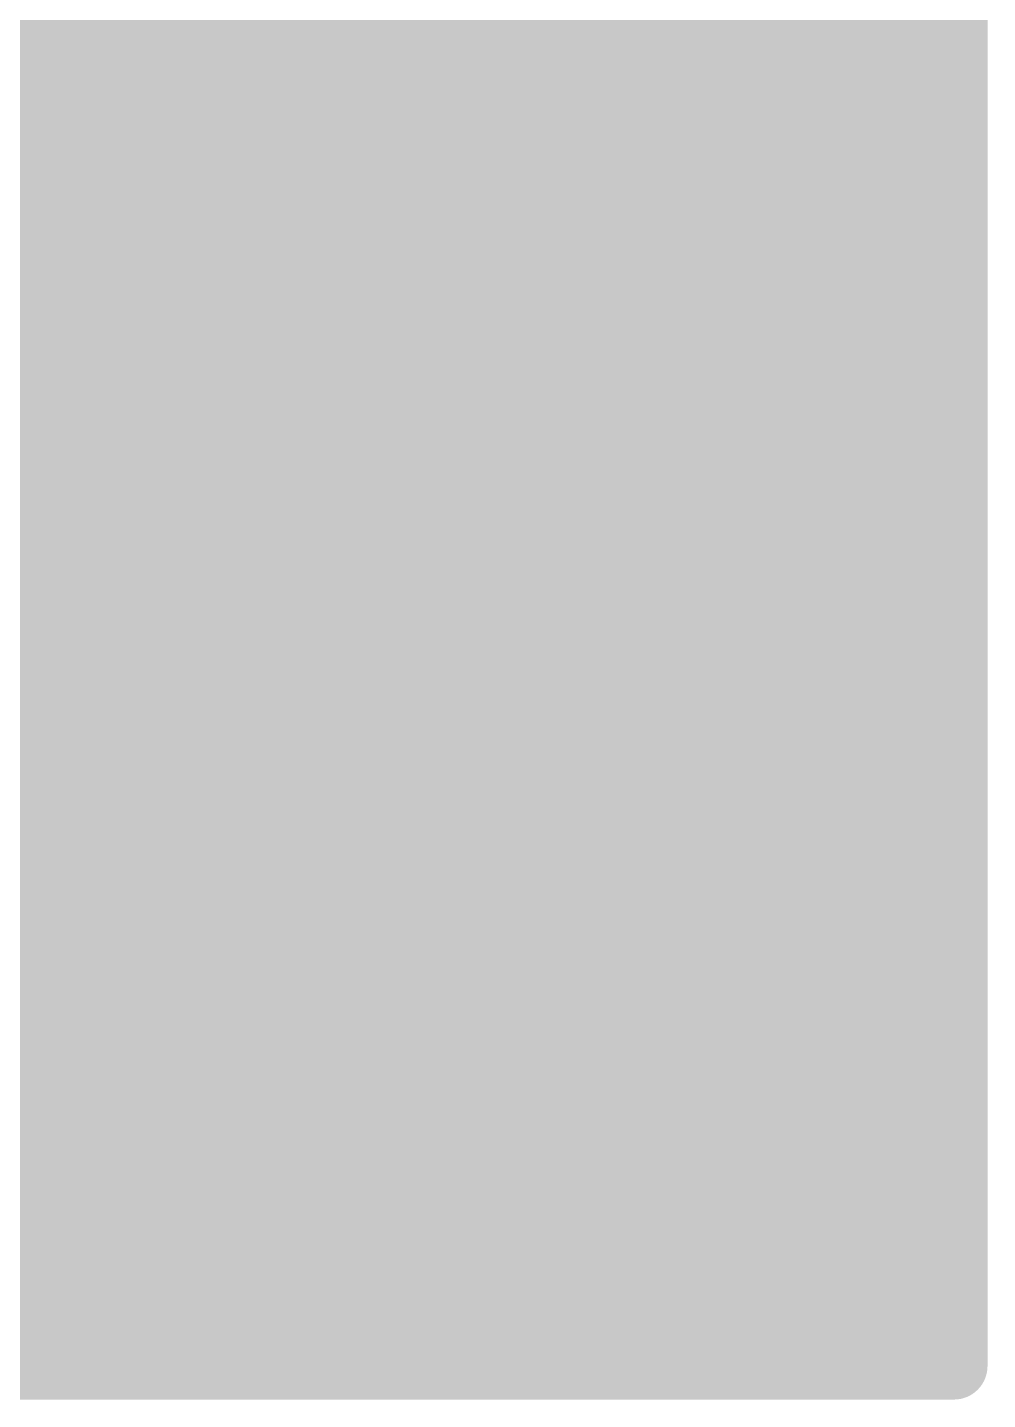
# Model space of a CAD drawing. Extents: x -4 to 157, y -7 to 87.
# Drawn here: x 63.745 to 64.108, y 24.692 to 25.211 of the extents above; entities that cross this region are included whole.
import ezdxf

# ---------------------------------------------------------------- set-up
doc = ezdxf.new("R2010")
doc.units = 0
doc.layers.add('2D_LINE_126', color=255, linetype='CONTINUOUS')

# ---------------------------------------------------------------- blocks, each defined once
blk = doc.blocks.new('SMOOTH_0$0254')
at = {"const_width": 0.0127}
blk.add_lwpolyline([(-0.00635, 0, 1), (0.00635, 0, 1)], format="xyb", close=True, dxfattribs=at)
blk = doc.blocks.new('DRAWING_207')
at = {"layer": '2D_LINE_126', "const_width": 0.0254}
for points in [[(1.76767, 0), (1.76767, -1.55972)], [(1.24778, -1.19719), (1.76767, -0.67729)], [(1.24778, -1.19858), (1.76767, -0.67868)], [(1.24778, -1.19996), (1.76767, -0.68006)], [(1.24778, -1.20135), (1.76767, -0.68145)], [(1.24778, -1.20274), (1.76767, -0.68284)], [(1.24778, -1.20413), (1.76767, -0.68423)], [(1.24778, -1.20552), (1.76767, -0.68562)], [(1.24778, -1.20691), (1.76767, -0.68701)], [(1.24778, -1.2083), (1.76767, -0.6884)], [(1.24778, -1.20969), (1.76767, -0.68979)], [(1.24778, -1.21108), (1.76767, -0.69118)], [(1.24778, -1.21247), (1.76767, -0.69257)], [(1.24778, -1.21386), (1.76767, -0.69396)], [(1.24778, -1.21525), (1.76767, -0.69535)], [(1.24778, -1.21664), (1.76767, -0.69674)], [(1.24778, -1.21803), (1.76767, -0.69813)], [(1.24778, -1.21942), (1.76767, -0.69952)], [(1.24778, -1.22081), (1.76767, -0.70091)], [(1.24778, -1.2222), (1.76767, -0.7023)], [(1.24778, -1.22359), (1.76767, -0.70369)], [(1.24778, -1.22497), (1.76767, -0.70508)], [(1.24778, -1.22636), (1.76767, -0.70646)], [(1.24778, -1.22775), (1.76767, -0.70786)], [(1.24778, -1.22914), (1.76767, -0.70924)], [(1.24778, -1.23053), (1.76767, -0.71063)], [(1.24778, -1.23192), (1.76767, -0.71202)], [(1.24778, -1.23331), (1.76767, -0.71341)], [(1.24778, -1.2347), (1.76767, -0.7148)], [(1.24778, -1.23609), (1.76767, -0.71619)], [(1.24778, -1.23748), (1.76767, -0.71758)], [(1.24778, -1.23887), (1.76767, -0.71897)], [(1.24778, -1.24026), (1.76767, -0.72036)], [(1.24778, -1.24165), (1.76767, -0.72175)], [(1.24778, -1.24304), (1.76767, -0.72314)], [(1.24778, -1.24443), (1.76767, -0.72453)], [(1.24778, -1.24582), (1.76767, -0.72592)], [(1.24778, -1.24721), (1.76767, -0.72731)], [(1.24778, -1.2486), (1.76767, -0.7287)], [(1.24778, -1.24999), (1.76767, -0.73009)], [(1.24778, -1.25137), (1.76767, -0.73148)], [(1.24778, -1.25277), (1.76767, -0.73287)], [(1.24778, -1.25415), (1.76767, -0.73425)], [(1.24778, -1.25554), (1.76767, -0.73564)], [(1.24778, -1.25693), (1.76767, -0.73703)], [(1.24778, -1.25832), (1.76767, -0.73842)], [(1.24778, -1.25971), (1.76767, -0.73981)], [(1.24778, -1.2611), (1.76767, -0.7412)], [(1.24778, -1.26249), (1.76767, -0.74259)], [(1.24778, -1.26388), (1.76767, -0.74398)], [(1.24778, -1.26527), (1.76767, -0.74537)], [(1.24778, -1.26666), (1.76767, -0.74676)], [(1.24778, -1.26805), (1.76767, -0.74815)], [(1.24778, -1.26944), (1.76767, -0.74954)], [(1.24778, -1.27083), (1.76767, -0.75093)], [(1.24778, -1.27222), (1.76767, -0.75232)], [(1.24778, -1.27361), (1.76767, -0.75371)], [(1.24778, -1.275), (1.76767, -0.7551)], [(1.24778, -1.27639), (1.76767, -0.75649)], [(1.24778, -1.27777), (1.76767, -0.75787)], [(1.24778, -1.27916), (1.76767, -0.75926)], [(1.24778, -1.28055), (1.76767, -0.76065)], [(1.24778, -1.28194), (1.76767, -0.76204)], [(1.24778, -1.28333), (1.76767, -0.76343)], [(1.24778, -1.28472), (1.76767, -0.76482)], [(1.24778, -1.28611), (1.76767, -0.76621)], [(1.24778, -1.2875), (1.76767, -0.7676)], [(1.24778, -1.28889), (1.76767, -0.76899)], [(1.24778, -1.29028), (1.76767, -0.77038)], [(1.24778, -1.29167), (1.76767, -0.77177)], [(1.24778, -1.29306), (1.76767, -0.77316)], [(1.24778, -1.29445), (1.76767, -0.77455)], [(1.24778, -1.29584), (1.76767, -0.77594)], [(1.24778, -1.29723), (1.76767, -0.77733)], [(1.24778, -1.29862), (1.76767, -0.77872)], [(1.24778, -1.30001), (1.76767, -0.78011)], [(1.24778, -1.3014), (1.76767, -0.7815)], [(1.24778, -1.30278), (1.76767, -0.78288)], [(1.24778, -1.30417), (1.76767, -0.78428)], [(1.24778, -1.30556), (1.76767, -0.78566)], [(1.24778, -1.30695), (1.76767, -0.78705)], [(1.24778, -1.30834), (1.76767, -0.78844)], [(1.24778, -1.30973), (1.76767, -0.78983)], [(1.24778, -1.31112), (1.76767, -0.79122)], [(1.24778, -1.31251), (1.76767, -0.79261)], [(1.24778, -1.3139), (1.76767, -0.794)], [(1.24778, -1.31529), (1.76767, -0.79539)], [(1.24778, -1.31668), (1.76767, -0.79678)], [(1.24778, -1.31807), (1.76767, -0.79817)], [(1.24778, -1.31946), (1.76767, -0.79956)], [(1.24778, -1.32085), (1.76767, -0.80095)], [(1.24778, -1.32224), (1.76767, -0.80234)], [(1.24778, -1.32363), (1.76767, -0.80373)], [(1.24778, -1.32502), (1.76767, -0.80512)], [(1.24778, -1.32641), (1.76767, -0.80651)], [(1.24778, -1.3278), (1.76767, -0.8079)], [(1.24778, -1.32919), (1.76767, -0.80929)], [(1.24778, -1.33057), (1.76767, -0.81068)], [(1.24778, -1.33196), (1.76767, -0.81206)], [(1.24778, -1.33335), (1.76767, -0.81345)], [(1.24778, -1.33474), (1.76767, -0.81484)], [(1.24778, -1.33613), (1.76767, -0.81623)], [(1.24778, -1.33752), (1.76767, -0.81762)], [(1.24778, -1.33891), (1.76767, -0.81901)], [(1.24778, -1.3403), (1.76767, -0.8204)], [(1.24778, -1.34169), (1.76767, -0.82179)], [(1.24778, -1.34308), (1.76767, -0.82318)], [(1.24778, -1.34447), (1.76767, -0.82457)], [(1.24778, -1.34586), (1.76767, -0.82596)], [(1.24778, -1.34725), (1.76767, -0.82735)], [(1.24778, -1.34864), (1.76767, -0.82874)], [(1.24778, -1.35003), (1.76767, -0.83013)], [(1.24778, -1.35142), (1.76767, -0.83152)], [(1.24778, -1.35281), (1.76767, -0.83291)], [(1.24778, -1.3542), (1.76767, -0.8343)], [(1.24778, -1.35558), (1.76767, -0.83568)], [(1.24778, -1.35697), (1.76767, -0.83707)], [(1.24778, -1.35836), (1.76767, -0.83846)], [(1.24778, -1.35975), (1.76767, -0.83985)], [(1.24778, -1.36114), (1.76767, -0.84124)], [(1.24778, -1.36253), (1.76767, -0.84263)], [(1.24778, -1.36392), (1.76767, -0.84402)], [(1.24778, -1.36531), (1.76767, -0.84541)], [(1.24778, -1.3667), (1.76767, -0.8468)], [(1.24778, -1.36809), (1.76767, -0.84819)], [(1.24778, -1.36948), (1.76767, -0.84958)], [(1.24778, -1.37087), (1.76767, -0.85097)], [(1.24778, -1.37226), (1.76767, -0.85236)], [(1.24778, -1.37365), (1.76767, -0.85375)], [(1.24778, -1.37504), (1.76767, -0.85514)], [(1.24778, -1.37643), (1.76767, -0.85653)], [(1.24778, -1.37782), (1.76767, -0.85792)], [(1.24778, -1.37921), (1.76767, -0.85931)], [(1.24778, -1.3806), (1.76767, -0.8607)], [(1.24778, -1.38198), (1.76767, -0.86208)], [(1.24778, -1.38337), (1.76767, -0.86348)], [(1.24778, -1.38476), (1.76767, -0.86486)], [(1.24778, -1.38615), (1.76767, -0.86625)], [(1.24778, -1.38754), (1.76767, -0.86764)], [(1.24778, -1.38893), (1.76767, -0.86903)], [(1.24778, -1.39032), (1.76767, -0.87042)], [(1.24778, -1.39171), (1.76767, -0.87181)], [(1.24778, -1.3931), (1.76767, -0.8732)], [(1.24778, -1.39449), (1.76767, -0.87459)], [(1.24778, -1.39588), (1.76767, -0.87598)], [(1.24778, -1.39727), (1.76767, -0.87737)], [(1.24778, -1.39866), (1.76767, -0.87876)], [(1.24778, -1.40005), (1.76767, -0.88015)], [(1.24778, -1.40144), (1.76767, -0.88154)], [(1.24778, -1.40283), (1.76767, -0.88293)], [(1.24778, -1.40422), (1.76767, -0.88432)], [(1.24778, -1.40561), (1.76767, -0.88571)], [(1.24778, -1.407), (1.76767, -0.8871)], [(1.24778, -1.40839), (1.76767, -0.88849)], [(1.24778, -1.40977), (1.76767, -0.88987)], [(1.24778, -1.41116), (1.76767, -0.89126)], [(1.24778, -1.41255), (1.76767, -0.89265)], [(1.24778, -1.41394), (1.76767, -0.89404)], [(1.24778, -1.41533), (1.76767, -0.89543)], [(1.24778, -1.41672), (1.76767, -0.89682)], [(1.24778, -1.41811), (1.76767, -0.89821)], [(1.24778, -1.4195), (1.76767, -0.8996)], [(1.24778, -1.42089), (1.76767, -0.90099)], [(1.24778, -1.42228), (1.76767, -0.90238)], [(1.24778, -1.42367), (1.76767, -0.90377)], [(1.24778, -1.42506), (1.76767, -0.90516)], [(1.24778, -1.42645), (1.76767, -0.90655)], [(1.24778, -1.42784), (1.76767, -0.90794)], [(1.24778, -1.42923), (1.76767, -0.90933)], [(1.24778, -1.43062), (1.76767, -0.91072)], [(1.24778, -1.43201), (1.76767, -0.91211)], [(1.24778, -1.43339), (1.76767, -0.91349)], [(1.24778, -1.43478), (1.76767, -0.91488)], [(1.24778, -1.43617), (1.76767, -0.91627)], [(1.24778, -1.43756), (1.76767, -0.91766)], [(1.24778, -1.43895), (1.76767, -0.91905)], [(1.24778, -1.44034), (1.76767, -0.92044)], [(1.24778, -1.44173), (1.76767, -0.92183)], [(1.24778, -1.44312), (1.76767, -0.92322)], [(1.24778, -1.44451), (1.76767, -0.92461)], [(1.24778, -1.4459), (1.76767, -0.926)], [(1.24778, -1.44729), (1.76767, -0.92739)], [(1.24778, -1.44868), (1.76767, -0.92878)], [(1.24778, -1.45007), (1.76767, -0.93017)], [(1.24778, -1.45146), (1.76767, -0.93156)], [(1.24778, -1.45285), (1.76767, -0.93295)], [(1.24778, -1.45424), (1.76767, -0.93434)], [(1.24778, -1.45563), (1.76767, -0.93573)], [(1.24778, -1.45702), (1.76767, -0.93712)], [(1.24778, -1.4584), (1.76767, -0.9385)], [(1.24778, -1.4598), (1.76767, -0.9399)], [(1.24778, -1.46118), (1.76767, -0.94128)], [(1.24778, -1.46257), (1.76767, -0.94267)], [(1.24778, -1.46396), (1.76767, -0.94406)], [(1.24778, -1.46535), (1.76767, -0.94545)], [(1.24778, -1.46674), (1.76767, -0.94684)], [(1.24778, -1.46813), (1.76767, -0.94823)], [(1.24778, -1.46952), (1.76767, -0.94962)], [(1.24778, -1.47091), (1.76767, -0.95101)], [(1.24778, -1.4723), (1.76767, -0.9524)], [(1.24778, -1.47369), (1.76767, -0.95379)], [(1.24778, -1.47508), (1.76767, -0.95518)], [(1.24778, -1.47647), (1.76767, -0.95657)], [(1.24778, -1.47786), (1.76767, -0.95796)], [(1.24778, -1.47925), (1.76767, -0.95935)], [(1.24778, -1.48064), (1.76767, -0.96074)], [(1.24778, -1.48203), (1.76767, -0.96213)], [(1.24778, -1.48342), (1.76767, -0.96352)], [(1.24778, -1.48481), (1.76767, -0.96491)], [(1.24778, -1.48619), (1.76767, -0.96629)], [(1.24778, -1.48758), (1.76767, -0.96768)], [(1.24778, -1.48897), (1.76767, -0.96907)], [(1.24778, -1.49036), (1.76767, -0.97046)], [(1.24778, -1.49175), (1.76767, -0.97185)], [(1.24778, -1.49314), (1.76767, -0.97324)], [(1.24778, -1.49453), (1.76767, -0.97463)], [(1.24778, -1.49592), (1.76767, -0.97602)], [(1.24778, -1.49731), (1.76767, -0.97741)], [(1.24778, -1.4987), (1.76767, -0.9788)], [(1.24778, -1.50009), (1.76767, -0.98019)], [(1.24778, -1.50148), (1.76767, -0.98158)], [(1.24778, -1.50287), (1.76767, -0.98297)], [(1.24778, -1.50426), (1.76767, -0.98436)], [(1.24778, -1.50565), (1.76767, -0.98575)], [(1.24778, -1.50704), (1.76767, -0.98714)], [(1.24778, -1.50843), (1.76767, -0.98853)], [(1.24778, -1.50982), (1.76767, -0.98992)], [(1.24778, -1.5112), (1.76767, -0.9913)], [(1.24778, -1.51259), (1.76767, -0.99269)], [(1.24778, -1.51398), (1.76767, -0.99408)], [(1.24778, -1.51537), (1.76767, -0.99547)], [(1.24778, -1.51676), (1.76767, -0.99686)], [(1.24778, -1.51815), (1.76767, -0.99825)], [(1.24778, -1.51954), (1.76767, -0.99964)], [(1.24778, -1.52093), (1.76767, -1.00103)], [(1.24778, -1.52232), (1.76767, -1.00242)], [(1.24778, -1.52371), (1.76767, -1.00381)], [(1.24778, -1.5251), (1.76767, -1.0052)], [(1.24778, -1.52649), (1.76767, -1.00659)], [(1.24778, -1.52788), (1.76767, -1.00798)], [(1.24778, -1.52927), (1.76767, -1.00937)], [(1.24778, -1.53066), (1.76767, -1.01076)], [(1.24778, -1.53205), (1.76767, -1.01215)], [(1.24778, -1.53344), (1.76767, -1.01354)], [(1.24778, -1.53483), (1.76767, -1.01493)], [(1.24778, -1.53622), (1.76767, -1.01632)], [(1.24778, -1.5376), (1.76767, -1.0177)], [(1.24778, -1.53899), (1.76767, -1.0191)], [(1.24778, -1.54038), (1.76767, -1.02048)], [(1.24778, -1.54177), (1.76767, -1.02187)], [(1.24778, -1.54316), (1.76767, -1.02326)], [(1.24778, -1.54455), (1.76767, -1.02465)], [(1.24778, -1.54594), (1.76767, -1.02604)], [(1.24778, -1.54733), (1.76767, -1.02743)], [(1.24778, -1.54872), (1.76767, -1.02882)], [(1.24778, -1.55011), (1.76767, -1.03021)], [(1.24778, -1.5515), (1.76767, -1.0316)], [(1.24778, -1.55289), (1.76767, -1.03299)], [(1.24778, -1.55428), (1.76767, -1.03438)], [(1.24778, -1.55567), (1.76767, -1.03577)], [(1.24778, -1.55706), (1.76767, -1.03716)], [(1.24778, -1.55845), (1.76767, -1.03855)], [(1.24789, -1.55972), (1.76767, -1.03994)], [(1.24928, -1.55972), (1.76767, -1.04133)], [(1.25067, -1.55972), (1.76767, -1.04272)], [(1.25206, -1.55972), (1.76767, -1.0441)], [(1.25345, -1.55972), (1.76767, -1.04549)], [(1.25484, -1.55972), (1.76767, -1.04688)], [(1.25623, -1.55972), (1.76767, -1.04827)], [(1.25762, -1.55972), (1.76767, -1.04966)], [(1.25901, -1.55972), (1.76767, -1.05105)], [(1.2604, -1.55972), (1.76767, -1.05244)], [(1.26179, -1.55972), (1.76767, -1.05383)], [(1.26318, -1.55972), (1.76767, -1.05522)], [(1.26457, -1.55972), (1.76767, -1.05661)], [(1.26596, -1.55972), (1.76767, -1.058)], [(1.26735, -1.55972), (1.76767, -1.05939)], [(1.26873, -1.55972), (1.76767, -1.06078)], [(1.27012, -1.55972), (1.76767, -1.06217)], [(1.27151, -1.55972), (1.76767, -1.06356)], [(1.2729, -1.55972), (1.76767, -1.06495)], [(1.27429, -1.55972), (1.76767, -1.06634)], [(1.27568, -1.55972), (1.76767, -1.06773)], [(1.27707, -1.55972), (1.76767, -1.06911)], [(1.27846, -1.55972), (1.76767, -1.0705)], [(1.27985, -1.55972), (1.76767, -1.07189)], [(1.28124, -1.55972), (1.76767, -1.07328)], [(1.28263, -1.55972), (1.76767, -1.07467)], [(1.28402, -1.55972), (1.76767, -1.07606)], [(1.28541, -1.55972), (1.76767, -1.07745)], [(1.2868, -1.55972), (1.76767, -1.07884)], [(1.28819, -1.55972), (1.76767, -1.08023)], [(1.28958, -1.55972), (1.76767, -1.08162)], [(1.29097, -1.55972), (1.76767, -1.08301)], [(1.29236, -1.55972), (1.76767, -1.0844)], [(1.29374, -1.55972), (1.76767, -1.08579)], [(1.29513, -1.55972), (1.76767, -1.08718)], [(1.29652, -1.55972), (1.76767, -1.08857)], [(1.29791, -1.55972), (1.76767, -1.08996)], [(1.2993, -1.55972), (1.76767, -1.09135)], [(1.30069, -1.55972), (1.76767, -1.09274)], [(1.30208, -1.55972), (1.76767, -1.09413)], [(1.30347, -1.55972), (1.76767, -1.09552)], [(1.30486, -1.55972), (1.76767, -1.0969)], [(1.30625, -1.55972), (1.76767, -1.09829)], [(1.30764, -1.55972), (1.76767, -1.09968)], [(1.30903, -1.55972), (1.76767, -1.10107)], [(1.31042, -1.55972), (1.76767, -1.10246)], [(1.31181, -1.55972), (1.76767, -1.10385)], [(1.3132, -1.55972), (1.76767, -1.10524)], [(1.31459, -1.55972), (1.76767, -1.10663)], [(1.31598, -1.55972), (1.76767, -1.10802)], [(1.31736, -1.55972), (1.76767, -1.10941)], [(1.31876, -1.55972), (1.76767, -1.1108)], [(1.32014, -1.55972), (1.76767, -1.11219)], [(1.32153, -1.55972), (1.76767, -1.11358)], [(1.32292, -1.55972), (1.76767, -1.11497)], [(1.32431, -1.55972), (1.76767, -1.11636)], [(1.3257, -1.55972), (1.76767, -1.11775)], [(1.32709, -1.55972), (1.76767, -1.11914)], [(1.32848, -1.55972), (1.76767, -1.12053)], [(1.32987, -1.55972), (1.76767, -1.12191)], [(1.33126, -1.55972), (1.76767, -1.1233)], [(1.33265, -1.55972), (1.76767, -1.12469)], [(1.33404, -1.55972), (1.76767, -1.12608)], [(1.33543, -1.55972), (1.76767, -1.12747)], [(1.33682, -1.55972), (1.76767, -1.12886)], [(1.33821, -1.55972), (1.76767, -1.13025)], [(1.3396, -1.55972), (1.76767, -1.13164)], [(1.34099, -1.55972), (1.76767, -1.13303)], [(1.34238, -1.55972), (1.76767, -1.13442)], [(1.34377, -1.55972), (1.76767, -1.13581)], [(1.34516, -1.55972), (1.76767, -1.1372)], [(1.34654, -1.55972), (1.76767, -1.13859)], [(1.34793, -1.55972), (1.76767, -1.13998)], [(1.34932, -1.55972), (1.76767, -1.14137)], [(1.35071, -1.55972), (1.76767, -1.14276)], [(1.3521, -1.55972), (1.76767, -1.14415)], [(1.35349, -1.55972), (1.76767, -1.14554)], [(1.35488, -1.55972), (1.76767, -1.14693)], [(1.35627, -1.55972), (1.76767, -1.14831)], [(1.35766, -1.55972), (1.76767, -1.1497)], [(1.35905, -1.55972), (1.76767, -1.15109)], [(1.36044, -1.55972), (1.76767, -1.15248)], [(1.36183, -1.55972), (1.76767, -1.15387)], [(1.36322, -1.55972), (1.76767, -1.15526)], [(1.36461, -1.55972), (1.76767, -1.15665)], [(1.366, -1.55972), (1.76767, -1.15804)], [(1.36739, -1.55972), (1.76767, -1.15943)], [(1.36878, -1.55972), (1.76767, -1.16082)], [(1.37017, -1.55972), (1.76767, -1.16221)], [(1.37155, -1.55972), (1.76767, -1.1636)], [(1.37294, -1.55972), (1.76767, -1.16499)], [(1.37433, -1.55972), (1.76767, -1.16638)], [(1.37572, -1.55972), (1.76767, -1.16777)], [(1.37711, -1.55972), (1.76767, -1.16916)], [(1.3785, -1.55972), (1.76767, -1.17055)], [(1.37989, -1.55972), (1.76767, -1.17194)], [(1.38128, -1.55972), (1.76767, -1.17333)], [(1.38267, -1.55972), (1.76767, -1.17472)], [(1.38406, -1.55972), (1.76767, -1.1761)], [(1.38545, -1.55972), (1.76767, -1.17749)], [(1.38684, -1.55972), (1.76767, -1.17888)], [(1.38823, -1.55972), (1.76767, -1.18027)], [(1.38962, -1.55972), (1.76767, -1.18166)], [(1.39101, -1.55972), (1.76767, -1.18305)], [(1.3924, -1.55972), (1.76767, -1.18444)], [(1.39379, -1.55972), (1.76767, -1.18583)], [(1.39518, -1.55972), (1.76767, -1.18722)], [(1.39656, -1.55972), (1.76767, -1.18861)], [(1.39796, -1.55972), (1.76767, -1.19)], [(1.39934, -1.55972), (1.76767, -1.19139)], [(1.40073, -1.55972), (1.76767, -1.19278)], [(1.40212, -1.55972), (1.76767, -1.19417)], [(1.40351, -1.55972), (1.76767, -1.19556)], [(1.4049, -1.55972), (1.76767, -1.19695)], [(1.40629, -1.55972), (1.76767, -1.19834)], [(1.40768, -1.55972), (1.76767, -1.19972)], [(1.40907, -1.55972), (1.76767, -1.20111)], [(1.41046, -1.55972), (1.76767, -1.2025)], [(1.41185, -1.55972), (1.76767, -1.20389)], [(1.41324, -1.55972), (1.76767, -1.20528)], [(1.41463, -1.55972), (1.76767, -1.20667)], [(1.41602, -1.55972), (1.76767, -1.20806)], [(1.41741, -1.55972), (1.76767, -1.20945)], [(1.4188, -1.55972), (1.76767, -1.21084)], [(1.42019, -1.55972), (1.76767, -1.21223)], [(1.42158, -1.55972), (1.76767, -1.21362)], [(1.42297, -1.55972), (1.76767, -1.21501)], [(1.42435, -1.55972), (1.76767, -1.2164)], [(1.42574, -1.55972), (1.76767, -1.21779)], [(1.42713, -1.55972), (1.76767, -1.21918)], [(1.42852, -1.55972), (1.76767, -1.22057)], [(1.42991, -1.55972), (1.76767, -1.22196)], [(1.4313, -1.55972), (1.76767, -1.22335)], [(1.43269, -1.55972), (1.76767, -1.22473)], [(1.43408, -1.55972), (1.76767, -1.22613)], [(1.43547, -1.55972), (1.76767, -1.22751)], [(1.43686, -1.55972), (1.76767, -1.2289)], [(1.43825, -1.55972), (1.76767, -1.23029)], [(1.43964, -1.55972), (1.76767, -1.23168)], [(1.44103, -1.55972), (1.76767, -1.23307)], [(1.44242, -1.55972), (1.76767, -1.23446)], [(1.44381, -1.55972), (1.76767, -1.23585)], [(1.4452, -1.55972), (1.76767, -1.23724)], [(1.44659, -1.55972), (1.76767, -1.23863)], [(1.44798, -1.55972), (1.76767, -1.24002)], [(1.44936, -1.55972), (1.76767, -1.24141)], [(1.45075, -1.55972), (1.76767, -1.2428)], [(1.45214, -1.55972), (1.76767, -1.24419)], [(1.45353, -1.55972), (1.76767, -1.24558)], [(1.45492, -1.55972), (1.76767, -1.24697)], [(1.45631, -1.55972), (1.76767, -1.24836)], [(1.4577, -1.55972), (1.76767, -1.24975)], [(1.45909, -1.55972), (1.76767, -1.25114)], [(1.46048, -1.55972), (1.76767, -1.25252)], [(1.46187, -1.55972), (1.76767, -1.25391)], [(1.46326, -1.55972), (1.76767, -1.2553)], [(1.46465, -1.55972), (1.76767, -1.25669)], [(1.46604, -1.55972), (1.76767, -1.25808)], [(1.46743, -1.55972), (1.76767, -1.25947)], [(1.46882, -1.55972), (1.76767, -1.26086)], [(1.47021, -1.55972), (1.76767, -1.26225)], [(1.4716, -1.55972), (1.76767, -1.26364)], [(1.47298, -1.55972), (1.76767, -1.26503)], [(1.47438, -1.55972), (1.76767, -1.26642)], [(1.47576, -1.55972), (1.76767, -1.26781)], [(1.47715, -1.55972), (1.76767, -1.2692)], [(1.47854, -1.55972), (1.76767, -1.27059)], [(1.47993, -1.55972), (1.76767, -1.27198)], [(1.48132, -1.55972), (1.76767, -1.27337)], [(1.48271, -1.55972), (1.76767, -1.27476)], [(1.4841, -1.55972), (1.76767, -1.27615)], [(1.48549, -1.55972), (1.76767, -1.27753)], [(1.48688, -1.55972), (1.76767, -1.27892)], [(1.48827, -1.55972), (1.76767, -1.28031)], [(1.48966, -1.55972), (1.76767, -1.2817)], [(1.49105, -1.55972), (1.76767, -1.28309)], [(1.49244, -1.55972), (1.76767, -1.28448)], [(1.49383, -1.55972), (1.76767, -1.28587)], [(1.49522, -1.55972), (1.76767, -1.28726)], [(1.49661, -1.55972), (1.76767, -1.28865)], [(1.498, -1.55972), (1.76767, -1.29004)], [(1.49939, -1.55972), (1.76767, -1.29143)], [(1.50078, -1.55972), (1.76767, -1.29282)], [(1.50216, -1.55972), (1.76767, -1.29421)], [(1.50355, -1.55972), (1.76767, -1.2956)], [(1.50494, -1.55972), (1.76767, -1.29699)], [(1.50633, -1.55972), (1.76767, -1.29838)], [(1.50772, -1.55972), (1.76767, -1.29977)], [(1.50911, -1.55972), (1.76767, -1.30116)], [(1.5105, -1.55972), (1.76767, -1.30255)], [(1.51189, -1.55972), (1.76767, -1.30393)], [(1.51328, -1.55972), (1.76767, -1.30533)], [(1.51467, -1.55972), (1.76767, -1.30671)], [(1.51606, -1.55972), (1.76767, -1.3081)], [(1.51745, -1.55972), (1.76767, -1.30949)], [(1.51884, -1.55972), (1.76767, -1.31088)], [(1.52023, -1.55972), (1.76767, -1.31227)], [(1.52162, -1.55972), (1.76767, -1.31366)], [(1.52301, -1.55972), (1.76767, -1.31505)], [(1.5244, -1.55972), (1.76767, -1.31644)], [(1.52579, -1.55972), (1.76767, -1.31783)], [(1.52717, -1.55972), (1.76767, -1.31922)], [(1.52856, -1.55972), (1.76767, -1.32061)], [(1.52995, -1.55972), (1.76767, -1.322)], [(1.53134, -1.55972), (1.76767, -1.32339)], [(1.53273, -1.55972), (1.76767, -1.32478)], [(1.53412, -1.55972), (1.76767, -1.32617)], [(1.53551, -1.55972), (1.76767, -1.32756)], [(1.5369, -1.55972), (1.76767, -1.32895)], [(1.53829, -1.55972), (1.76767, -1.33033)], [(1.53968, -1.55972), (1.76767, -1.33172)], [(1.54107, -1.55972), (1.76767, -1.33311)], [(1.54246, -1.55972), (1.76767, -1.3345)], [(1.54385, -1.55972), (1.76767, -1.33589)], [(1.54524, -1.55972), (1.76767, -1.33728)], [(1.54663, -1.55972), (1.76767, -1.33867)], [(1.54802, -1.55972), (1.76767, -1.34006)], [(1.54941, -1.55972), (1.76767, -1.34145)], [(1.5508, -1.55972), (1.76767, -1.34284)], [(1.55218, -1.55972), (1.76767, -1.34423)], [(1.55358, -1.55972), (1.76767, -1.34562)], [(1.55496, -1.55972), (1.76767, -1.34701)], [(1.55635, -1.55972), (1.76767, -1.3484)], [(1.55774, -1.55972), (1.76767, -1.34979)], [(1.55913, -1.55972), (1.76767, -1.35118)], [(1.56052, -1.55972), (1.76767, -1.35257)], [(1.56191, -1.55972), (1.76767, -1.35396)], [(1.5633, -1.55972), (1.76767, -1.35534)], [(1.56469, -1.55972), (1.76767, -1.35673)], [(1.56608, -1.55972), (1.76767, -1.35812)], [(1.56747, -1.55972), (1.76767, -1.35951)], [(1.56886, -1.55972), (1.76767, -1.3609)], [(1.57025, -1.55972), (1.76767, -1.36229)], [(1.57164, -1.55972), (1.76767, -1.36368)], [(1.57303, -1.55972), (1.76767, -1.36507)], [(1.57442, -1.55972), (1.76767, -1.36646)], [(1.57581, -1.55972), (1.76767, -1.36785)], [(1.5772, -1.55972), (1.76767, -1.36924)], [(1.57859, -1.55972), (1.76767, -1.37063)], [(1.57997, -1.55972), (1.76767, -1.37202)], [(1.58136, -1.55972), (1.76767, -1.37341)], [(1.58275, -1.55972), (1.76767, -1.3748)], [(1.58414, -1.55972), (1.76767, -1.37619)], [(1.58553, -1.55972), (1.76767, -1.37758)], [(1.58692, -1.55972), (1.76767, -1.37897)], [(1.58831, -1.55972), (1.76767, -1.38035)], [(1.5897, -1.55972), (1.76767, -1.38175)], [(1.59109, -1.55972), (1.76767, -1.38313)], [(1.59248, -1.55972), (1.76767, -1.38452)], [(1.59387, -1.55972), (1.76767, -1.38591)], [(1.59526, -1.55972), (1.76767, -1.3873)], [(1.59665, -1.55972), (1.76767, -1.38869)], [(1.59804, -1.55972), (1.76767, -1.39008)], [(1.59943, -1.55972), (1.76767, -1.39147)], [(1.60082, -1.55972), (1.76767, -1.39286)], [(1.60221, -1.55972), (1.76767, -1.39425)], [(1.60359, -1.55972), (1.76767, -1.39564)], [(1.60498, -1.55972), (1.76767, -1.39703)], [(1.60637, -1.55972), (1.76767, -1.39842)], [(1.60776, -1.55972), (1.76767, -1.39981)], [(1.60915, -1.55972), (1.76767, -1.4012)], [(1.61054, -1.55972), (1.76767, -1.40259)], [(1.61193, -1.55972), (1.76767, -1.40398)], [(1.61332, -1.55972), (1.76767, -1.40537)], [(1.61471, -1.55972), (1.76767, -1.40676)], [(1.6161, -1.55972), (1.76767, -1.40814)], [(1.61749, -1.55972), (1.76767, -1.40953)], [(1.61888, -1.55972), (1.76767, -1.41092)], [(1.62027, -1.55972), (1.76767, -1.41231)], [(1.62166, -1.55972), (1.76767, -1.4137)], [(1.62305, -1.55972), (1.76767, -1.41509)], [(1.62444, -1.55972), (1.76767, -1.41648)], [(1.62583, -1.55972), (1.76767, -1.41787)], [(1.62722, -1.55972), (1.76767, -1.41926)], [(1.62861, -1.55972), (1.76767, -1.42065)], [(1.63, -1.55972), (1.76767, -1.42204)], [(1.63138, -1.55972), (1.76767, -1.42343)], [(1.63277, -1.55972), (1.76767, -1.42482)], [(1.63416, -1.55972), (1.76767, -1.42621)], [(1.63555, -1.55972), (1.76767, -1.4276)], [(1.63694, -1.55972), (1.76767, -1.42899)], [(1.63833, -1.55972), (1.76767, -1.43038)], [(1.63972, -1.55972), (1.76767, -1.43177)], [(1.64111, -1.55972), (1.76767, -1.43315)], [(1.6425, -1.55972), (1.76767, -1.43454)], [(1.64389, -1.55972), (1.76767, -1.43593)], [(1.64528, -1.55972), (1.76767, -1.43732)], [(1.64667, -1.55972), (1.76767, -1.43871)], [(1.64806, -1.55972), (1.76767, -1.4401)], [(1.64945, -1.55972), (1.76767, -1.44149)], [(1.65084, -1.55972), (1.76767, -1.44288)], [(1.65223, -1.55972), (1.76767, -1.44427)], [(1.65362, -1.55972), (1.76767, -1.44566)], [(1.65501, -1.55972), (1.76767, -1.44705)], [(1.6564, -1.55972), (1.76767, -1.44844)], [(1.65778, -1.55972), (1.76767, -1.44983)], [(1.65917, -1.55972), (1.76767, -1.45122)], [(1.66056, -1.55972), (1.76767, -1.45261)], [(1.66195, -1.55972), (1.76767, -1.454)], [(1.66334, -1.55972), (1.76767, -1.45539)], [(1.66473, -1.55972), (1.76767, -1.45678)], [(1.66612, -1.55972), (1.76767, -1.45817)], [(1.66751, -1.55972), (1.76767, -1.45955)], [(1.6689, -1.55972), (1.76767, -1.46095)], [(1.67029, -1.55972), (1.76767, -1.46233)], [(1.67168, -1.55972), (1.76767, -1.46372)], [(1.67307, -1.55972), (1.76767, -1.46511)], [(1.67446, -1.55972), (1.76767, -1.4665)], [(1.67585, -1.55972), (1.76767, -1.46789)], [(1.67724, -1.55972), (1.76767, -1.46928)], [(1.67863, -1.55972), (1.76767, -1.47067)], [(1.68002, -1.55972), (1.76767, -1.47206)], [(1.68141, -1.55972), (1.76767, -1.47345)], [(1.68279, -1.55972), (1.76767, -1.47484)], [(1.68418, -1.55972), (1.76767, -1.47623)], [(1.68557, -1.55972), (1.76767, -1.47762)], [(1.68696, -1.55972), (1.76767, -1.47901)], [(1.68835, -1.55972), (1.76767, -1.4804)], [(1.68974, -1.55972), (1.76767, -1.48179)], [(1.69113, -1.55972), (1.76767, -1.48318)], [(1.69252, -1.55972), (1.76767, -1.48457)], [(1.69391, -1.55972), (1.76767, -1.48595)], [(1.6953, -1.55972), (1.76767, -1.48734)], [(1.69669, -1.55972), (1.76767, -1.48873)], [(1.69808, -1.55972), (1.76767, -1.49012)], [(1.69947, -1.55972), (1.76767, -1.49151)], [(1.70086, -1.55972), (1.76767, -1.4929)], [(1.70225, -1.55972), (1.76767, -1.49429)], [(1.70364, -1.55972), (1.76767, -1.49568)], [(1.70503, -1.55972), (1.76767, -1.49707)], [(1.70642, -1.55972), (1.76767, -1.49846)], [(1.70781, -1.55972), (1.76767, -1.49985)], [(1.7092, -1.55972), (1.76767, -1.50124)], [(1.71058, -1.55972), (1.76767, -1.50263)], [(1.71197, -1.55972), (1.76767, -1.50402)], [(1.71336, -1.55972), (1.76767, -1.50541)], [(1.71475, -1.55972), (1.76767, -1.5068)], [(1.71614, -1.55972), (1.76767, -1.50819)], [(1.71753, -1.55972), (1.76767, -1.50958)], [(1.71892, -1.55972), (1.76767, -1.51096)], [(1.72031, -1.55972), (1.76767, -1.51235)], [(1.7217, -1.55972), (1.76767, -1.51374)], [(1.72309, -1.55972), (1.76767, -1.51513)], [(1.72448, -1.55972), (1.76767, -1.51652)], [(1.72587, -1.55972), (1.76767, -1.51791)], [(1.72726, -1.55972), (1.76767, -1.5193)], [(1.72865, -1.55972), (1.76767, -1.52069)], [(1.73004, -1.55972), (1.76767, -1.52208)], [(1.73143, -1.55972), (1.76767, -1.52347)], [(1.73282, -1.55972), (1.76767, -1.52486)], [(1.73421, -1.55972), (1.76767, -1.52625)], [(1.73559, -1.55972), (1.76767, -1.52764)], [(1.73698, -1.55972), (1.76767, -1.52903)], [(1.73837, -1.55972), (1.76767, -1.53042)], [(1.73976, -1.55972), (1.76767, -1.53181)], [(1.74115, -1.55972), (1.76767, -1.5332)], [(1.74254, -1.55972), (1.76767, -1.53459)], [(1.74393, -1.55972), (1.76767, -1.53598)], [(1.74532, -1.55972), (1.76767, -1.53737)], [(1.74671, -1.55972), (1.76767, -1.53875)], [(1.7481, -1.55972), (1.76767, -1.54014)], [(1.74949, -1.55972), (1.76767, -1.54153)], [(1.75088, -1.55972), (1.76767, -1.54292)], [(1.75227, -1.55972), (1.76767, -1.54431)], [(1.75366, -1.55972), (1.76767, -1.5457)], [(1.75505, -1.55972), (1.76767, -1.54709)], [(1.75644, -1.55972), (1.76767, -1.54848)], [(1.75783, -1.55972), (1.76767, -1.54987)], [(1.75921, -1.55972), (1.76767, -1.55126)], [(1.76061, -1.55972), (1.76767, -1.55265)], [(1.76199, -1.55972), (1.76767, -1.55404)], [(1.76767, -1.55972), (1.24778, -1.55972)], [(1.76338, -1.55972), (1.76767, -1.55543)], [(1.76477, -1.55972), (1.76767, -1.55682)], [(1.76616, -1.55972), (1.76767, -1.55821)], [(1.76755, -1.55972), (1.76767, -1.5596)]]:
    blk.add_lwpolyline(points, dxfattribs=at)
at = {"layer": '2D_LINE_126'}
for p in [(1.76767, -1.04133), (1.76767, -1.04272), (1.76767, -1.0441), (1.76767, -1.04549), (1.76767, -1.04688), (1.76767, -1.04827), (1.76767, -1.04966), (1.76767, -1.05105), (1.76767, -1.05244), (1.76767, -1.05383), (1.76767, -1.05522), (1.76767, -1.05661), (1.76767, -1.058), (1.76767, -1.05939), (1.76767, -1.06078), (1.76767, -1.06217), (1.76767, -1.06356), (1.76767, -1.06495), (1.76767, -1.06634), (1.76767, -1.06773), (1.76767, -1.06911), (1.76767, -1.0705), (1.76767, -1.07189), (1.76767, -1.07328), (1.76767, -1.07467), (1.76767, -1.07606), (1.76767, -1.07745), (1.76767, -1.07884), (1.76767, -1.08023), (1.76767, -1.08162), (1.76767, -1.08301), (1.76767, -1.0844), (1.76767, -1.08579), (1.76767, -1.08718), (1.76767, -1.08857), (1.76767, -1.08996), (1.76767, -1.09135), (1.76767, -1.09274), (1.76767, -1.09413), (1.76767, -1.09552), (1.76767, -1.0969), (1.76767, -1.09829), (1.76767, -1.09968), (1.76767, -1.10107), (1.76767, -1.10246), (1.76767, -1.10385), (1.76767, -1.10524), (1.76767, -1.10663), (1.76767, -1.10802), (1.76767, -1.10941), (1.76767, -1.1108), (1.76767, -1.11219), (1.76767, -1.11358), (1.76767, -1.11497), (1.76767, -1.11636), (1.76767, -1.11775), (1.76767, -1.11914), (1.76767, -1.12053), (1.76767, -1.12191), (1.76767, -1.1233), (1.76767, -1.12469), (1.76767, -1.12608), (1.76767, -1.12747), (1.76767, -1.12886), (1.76767, -1.13025), (1.76767, -1.13164), (1.76767, -1.13303), (1.76767, -1.13442), (1.76767, -1.13581), (1.76767, -1.1372), (1.76767, -1.13859), (1.76767, -1.13998), (1.76767, -1.14137), (1.76767, -1.14276), (1.76767, -1.14415), (1.76767, -1.14554), (1.76767, -1.14693), (1.76767, -1.14831), (1.76767, -1.1497), (1.76767, -1.15109), (1.76767, -1.15248), (1.76767, -1.15387), (1.76767, -1.15526), (1.76767, -1.15665), (1.76767, -1.15804), (1.76767, -1.15943), (1.76767, -1.16082), (1.76767, -1.16221), (1.76767, -1.1636), (1.76767, -1.16499), (1.76767, -1.16638), (1.76767, -1.16777), (1.76767, -1.16916), (1.76767, -1.17055), (1.76767, -1.17194), (1.76767, -1.17333), (1.76767, -1.17472), (1.76767, -1.1761), (1.76767, -1.17749), (1.76767, -1.17888), (1.76767, -1.18027), (1.76767, -1.18166), (1.76767, -1.18305), (1.76767, -1.18444), (1.76767, -1.18583), (1.76767, -1.18722), (1.76767, -1.18861), (1.76767, -1.19), (1.76767, -1.19139), (1.76767, -1.19278), (1.76767, -1.19417), (1.76767, -1.19556), (1.76767, -1.19695), (1.76767, -1.19834), (1.76767, -1.19972), (1.76767, -1.20111), (1.76767, -1.2025), (1.76767, -1.20389), (1.76767, -1.20528), (1.76767, -1.20667), (1.76767, -1.20806), (1.76767, -1.20945), (1.76767, -1.21084), (1.76767, -1.21223), (1.76767, -1.21362), (1.76767, -1.21501), (1.76767, -1.2164), (1.76767, -1.21779), (1.76767, -1.21918), (1.76767, -1.22057), (1.76767, -1.22196), (1.76767, -1.22335), (1.76767, -1.22473), (1.76767, -1.22613), (1.76767, -1.22751), (1.76767, -1.2289), (1.76767, -1.23029), (1.76767, -1.23168), (1.76767, -1.23307), (1.76767, -1.23446), (1.76767, -1.23585), (1.76767, -1.23724), (1.76767, -1.23863), (1.76767, -1.24002), (1.76767, -1.24141), (1.76767, -1.2428), (1.76767, -1.24419), (1.76767, -1.24558), (1.76767, -1.24697), (1.76767, -1.24836), (1.76767, -1.24975), (1.76767, -1.25114), (1.76767, -1.25252), (1.76767, -1.25391), (1.76767, -1.2553), (1.76767, -1.25669), (1.76767, -1.25808), (1.76767, -1.25947), (1.76767, -1.26086), (1.76767, -1.26225), (1.76767, -1.26364), (1.76767, -1.26503), (1.76767, -1.26642), (1.76767, -1.26781), (1.76767, -1.2692), (1.76767, -1.27059), (1.76767, -1.27198), (1.76767, -1.27337), (1.76767, -1.27476), (1.76767, -1.27615), (1.76767, -1.27753), (1.76767, -1.27892), (1.76767, -1.28031), (1.76767, -1.2817), (1.76767, -1.28309), (1.76767, -1.28448), (1.76767, -1.28587), (1.76767, -1.28726), (1.76767, -1.28865), (1.76767, -1.29004), (1.76767, -1.29143), (1.76767, -1.29282), (1.76767, -1.29421), (1.76767, -1.2956), (1.76767, -1.29699), (1.76767, -1.29838), (1.76767, -1.29977), (1.76767, -1.30116), (1.76767, -1.30255), (1.76767, -1.30393), (1.76767, -1.30533), (1.76767, -1.30671), (1.76767, -1.3081), (1.76767, -1.30949), (1.76767, -1.31088), (1.76767, -1.31227), (1.76767, -1.31366), (1.76767, -1.31505), (1.76767, -1.31644), (1.76767, -1.31783), (1.76767, -1.31922), (1.76767, -1.32061), (1.76767, -1.322), (1.76767, -1.32339), (1.76767, -1.32478), (1.76767, -1.32617), (1.76767, -1.32756), (1.76767, -1.32895), (1.76767, -1.33033), (1.76767, -1.33172), (1.76767, -1.33311), (1.76767, -1.3345), (1.76767, -1.33589), (1.76767, -1.33728), (1.76767, -1.33867), (1.76767, -1.34006), (1.76767, -1.34145), (1.76767, -1.34284), (1.76767, -1.34423), (1.76767, -1.34562), (1.76767, -1.34701), (1.76767, -1.3484), (1.76767, -1.34979), (1.76767, -1.35118), (1.76767, -1.35257), (1.76767, -1.35396), (1.76767, -1.35534), (1.76767, -1.35673), (1.76767, -1.35812), (1.76767, -1.35951), (1.76767, -1.3609), (1.76767, -1.36229), (1.76767, -1.36368), (1.76767, -1.36507), (1.76767, -1.36646), (1.76767, -1.36785), (1.76767, -1.36924), (1.76767, -1.37063), (1.76767, -1.37202), (1.76767, -1.37341), (1.76767, -1.3748), (1.76767, -1.37619), (1.76767, -1.37758), (1.76767, -1.37897), (1.76767, -1.38035), (1.76767, -1.38175), (1.76767, -1.38313), (1.76767, -1.38452), (1.76767, -1.38591), (1.76767, -1.3873), (1.76767, -1.38869), (1.76767, -1.39008), (1.76767, -1.39147), (1.76767, -1.39286), (1.76767, -1.39425), (1.76767, -1.39564), (1.76767, -1.39703), (1.76767, -1.39842), (1.76767, -1.39981), (1.76767, -1.4012), (1.76767, -1.40259), (1.76767, -1.40398), (1.76767, -1.40537), (1.76767, -1.40676), (1.76767, -1.40814), (1.76767, -1.40953), (1.76767, -1.41092), (1.76767, -1.41231), (1.76767, -1.4137), (1.76767, -1.41509), (1.76767, -1.41648), (1.76767, -1.41787), (1.76767, -1.41926), (1.76767, -1.42065), (1.76767, -1.42204), (1.76767, -1.42343), (1.76767, -1.42482), (1.76767, -1.42621), (1.76767, -1.4276), (1.76767, -1.42899), (1.76767, -1.43038), (1.76767, -1.43177), (1.76767, -1.43315), (1.76767, -1.43454), (1.76767, -1.43593), (1.76767, -1.43732), (1.76767, -1.43871), (1.76767, -1.4401), (1.76767, -1.44149), (1.76767, -1.44288), (1.76767, -1.44427), (1.76767, -1.44566), (1.76767, -1.44705), (1.76767, -1.44844), (1.76767, -1.44983), (1.76767, -1.45122), (1.76767, -1.45261), (1.76767, -1.454), (1.76767, -1.45539), (1.76767, -1.45678), (1.76767, -1.45817), (1.76767, -1.45955), (1.76767, -1.46095), (1.76767, -1.46233), (1.76767, -1.46372), (1.76767, -1.46511), (1.76767, -1.4665), (1.76767, -1.46789), (1.76767, -1.46928), (1.76767, -1.47067), (1.76767, -1.47206), (1.76767, -1.47345), (1.76767, -1.47484), (1.76767, -1.47623), (1.76767, -1.47762), (1.76767, -1.47901), (1.76767, -1.4804), (1.76767, -1.48179), (1.76767, -1.48318), (1.76767, -1.48457), (1.76767, -1.48595), (1.76767, -1.48734), (1.76767, -1.48873), (1.76767, -1.49012), (1.76767, -1.49151), (1.76767, -1.4929), (1.76767, -1.49429), (1.76767, -1.49568), (1.76767, -1.49707), (1.76767, -1.49846), (1.76767, -1.49985), (1.76767, -1.50124), (1.76767, -1.50263), (1.76767, -1.50402), (1.76767, -1.50541), (1.76767, -1.5068), (1.76767, -1.50819), (1.76767, -1.50958), (1.76767, -1.51096), (1.76767, -1.51235), (1.76767, -1.51374), (1.76767, -1.51513), (1.76767, -1.51652), (1.76767, -1.51791), (1.76767, -1.5193), (1.76767, -1.52069), (1.76767, -1.52208), (1.76767, -1.52347), (1.76767, -1.52486), (1.76767, -1.52625), (1.76767, -1.52764), (1.76767, -1.52903), (1.76767, -1.53042), (1.76767, -1.53181), (1.76767, -1.5332), (1.76767, -1.53459), (1.76767, -1.53598), (1.76767, -1.53737), (1.76767, -1.53875), (1.76767, -1.54014), (1.76767, -1.54153), (1.76767, -1.54292), (1.76767, -1.54431), (1.76767, -1.5457), (1.76767, -1.54709), (1.76767, -1.54848), (1.76767, -1.54987), (1.76767, -1.55126), (1.76767, -1.55265), (1.76767, -1.55404), (1.4049, -1.55972), (1.40629, -1.55972), (1.40768, -1.55972), (1.40907, -1.55972), (1.41046, -1.55972), (1.41185, -1.55972), (1.41324, -1.55972), (1.41463, -1.55972), (1.41602, -1.55972), (1.41741, -1.55972), (1.4188, -1.55972), (1.42019, -1.55972), (1.42158, -1.55972), (1.42297, -1.55972), (1.42435, -1.55972), (1.42574, -1.55972), (1.42713, -1.55972), (1.42852, -1.55972), (1.42991, -1.55972), (1.4313, -1.55972), (1.43269, -1.55972), (1.43408, -1.55972), (1.43547, -1.55972), (1.43686, -1.55972), (1.43825, -1.55972), (1.43964, -1.55972), (1.44103, -1.55972), (1.44242, -1.55972), (1.44381, -1.55972), (1.4452, -1.55972), (1.44659, -1.55972), (1.44798, -1.55972), (1.44936, -1.55972), (1.45075, -1.55972), (1.45214, -1.55972), (1.45353, -1.55972), (1.45492, -1.55972), (1.45631, -1.55972), (1.4577, -1.55972), (1.45909, -1.55972), (1.46048, -1.55972), (1.46187, -1.55972), (1.46326, -1.55972), (1.46465, -1.55972), (1.46604, -1.55972), (1.46743, -1.55972), (1.46882, -1.55972), (1.47021, -1.55972), (1.4716, -1.55972), (1.47298, -1.55972), (1.47438, -1.55972), (1.47576, -1.55972), (1.47715, -1.55972), (1.47854, -1.55972), (1.47993, -1.55972), (1.48132, -1.55972), (1.48271, -1.55972), (1.4841, -1.55972), (1.48549, -1.55972), (1.48688, -1.55972), (1.48827, -1.55972), (1.48966, -1.55972), (1.49105, -1.55972), (1.49244, -1.55972), (1.49383, -1.55972), (1.49522, -1.55972), (1.49661, -1.55972), (1.498, -1.55972), (1.49939, -1.55972), (1.50078, -1.55972), (1.50216, -1.55972), (1.50355, -1.55972), (1.50494, -1.55972), (1.50633, -1.55972), (1.50772, -1.55972), (1.50911, -1.55972), (1.5105, -1.55972), (1.51189, -1.55972), (1.51328, -1.55972), (1.51467, -1.55972), (1.51606, -1.55972), (1.51745, -1.55972), (1.51884, -1.55972), (1.52023, -1.55972), (1.52162, -1.55972), (1.52301, -1.55972), (1.5244, -1.55972), (1.52579, -1.55972), (1.52717, -1.55972), (1.52856, -1.55972), (1.52995, -1.55972), (1.53134, -1.55972), (1.53273, -1.55972), (1.53412, -1.55972), (1.53551, -1.55972), (1.5369, -1.55972), (1.53829, -1.55972), (1.53968, -1.55972), (1.54107, -1.55972), (1.54246, -1.55972), (1.54385, -1.55972), (1.54524, -1.55972), (1.54663, -1.55972), (1.54802, -1.55972), (1.54941, -1.55972), (1.5508, -1.55972), (1.55218, -1.55972), (1.55358, -1.55972), (1.55496, -1.55972), (1.55635, -1.55972), (1.55774, -1.55972), (1.55913, -1.55972), (1.56052, -1.55972), (1.56191, -1.55972), (1.5633, -1.55972), (1.56469, -1.55972), (1.56608, -1.55972), (1.56747, -1.55972), (1.56886, -1.55972), (1.57025, -1.55972), (1.57164, -1.55972), (1.57303, -1.55972), (1.57442, -1.55972), (1.57581, -1.55972), (1.5772, -1.55972), (1.57859, -1.55972), (1.57997, -1.55972), (1.58136, -1.55972), (1.58275, -1.55972), (1.58414, -1.55972), (1.58553, -1.55972), (1.58692, -1.55972), (1.58831, -1.55972), (1.5897, -1.55972), (1.59109, -1.55972), (1.59248, -1.55972), (1.59387, -1.55972), (1.59526, -1.55972), (1.59665, -1.55972), (1.59804, -1.55972), (1.59943, -1.55972), (1.60082, -1.55972), (1.60221, -1.55972), (1.60359, -1.55972), (1.60498, -1.55972), (1.60637, -1.55972), (1.60776, -1.55972), (1.60915, -1.55972), (1.61054, -1.55972), (1.61193, -1.55972), (1.61332, -1.55972), (1.61471, -1.55972), (1.6161, -1.55972), (1.61749, -1.55972), (1.61888, -1.55972), (1.62027, -1.55972), (1.62166, -1.55972), (1.62305, -1.55972), (1.62444, -1.55972), (1.62583, -1.55972), (1.62722, -1.55972), (1.62861, -1.55972), (1.63, -1.55972), (1.63138, -1.55972), (1.63277, -1.55972), (1.63416, -1.55972), (1.63555, -1.55972), (1.63694, -1.55972), (1.63833, -1.55972), (1.63972, -1.55972), (1.64111, -1.55972), (1.6425, -1.55972), (1.64389, -1.55972), (1.64528, -1.55972), (1.64667, -1.55972), (1.64806, -1.55972), (1.64945, -1.55972), (1.65084, -1.55972), (1.65223, -1.55972), (1.65362, -1.55972), (1.65501, -1.55972), (1.6564, -1.55972), (1.65778, -1.55972), (1.65917, -1.55972), (1.66056, -1.55972), (1.66195, -1.55972), (1.66334, -1.55972), (1.66473, -1.55972), (1.66612, -1.55972), (1.66751, -1.55972), (1.6689, -1.55972), (1.67029, -1.55972), (1.67168, -1.55972), (1.67307, -1.55972), (1.67446, -1.55972), (1.67585, -1.55972), (1.67724, -1.55972), (1.67863, -1.55972), (1.68002, -1.55972), (1.68141, -1.55972), (1.68279, -1.55972), (1.68418, -1.55972), (1.68557, -1.55972), (1.68696, -1.55972), (1.68835, -1.55972), (1.68974, -1.55972), (1.69113, -1.55972), (1.69252, -1.55972), (1.69391, -1.55972), (1.6953, -1.55972), (1.69669, -1.55972), (1.69808, -1.55972), (1.69947, -1.55972), (1.70086, -1.55972), (1.70225, -1.55972), (1.70364, -1.55972), (1.70503, -1.55972), (1.70642, -1.55972), (1.70781, -1.55972), (1.7092, -1.55972), (1.71058, -1.55972), (1.71197, -1.55972), (1.71336, -1.55972), (1.71475, -1.55972), (1.71614, -1.55972), (1.71753, -1.55972), (1.71892, -1.55972), (1.72031, -1.55972), (1.7217, -1.55972), (1.72309, -1.55972), (1.72448, -1.55972), (1.72587, -1.55972), (1.72726, -1.55972), (1.72865, -1.55972), (1.73004, -1.55972), (1.73143, -1.55972), (1.73282, -1.55972), (1.73421, -1.55972), (1.73559, -1.55972), (1.73698, -1.55972), (1.73837, -1.55972), (1.73976, -1.55972), (1.74115, -1.55972), (1.74254, -1.55972), (1.74393, -1.55972), (1.74532, -1.55972), (1.74671, -1.55972), (1.7481, -1.55972), (1.74949, -1.55972), (1.75088, -1.55972), (1.75227, -1.55972), (1.75366, -1.55972), (1.75505, -1.55972), (1.75644, -1.55972), (1.75783, -1.55972), (1.75921, -1.55972), (1.76061, -1.55972), (1.76199, -1.55972), (1.76338, -1.55972), (1.76477, -1.55972), (1.76616, -1.55972), (1.76755, -1.55972), (1.76767, -1.55543), (1.76767, -1.55682), (1.76767, -1.55821), (1.76767, -1.5596), (1.76767, -1.55972), (1.76767, -1.55972)]:
    blk.add_blockref('SMOOTH_0$0254', p, dxfattribs=at)

msp = doc.modelspace()

# ---------------------------------------------------------------- block references
msp.add_blockref('DRAWING_207', (62.32786, 26.26418))

doc.saveas('drawing.dxf')
